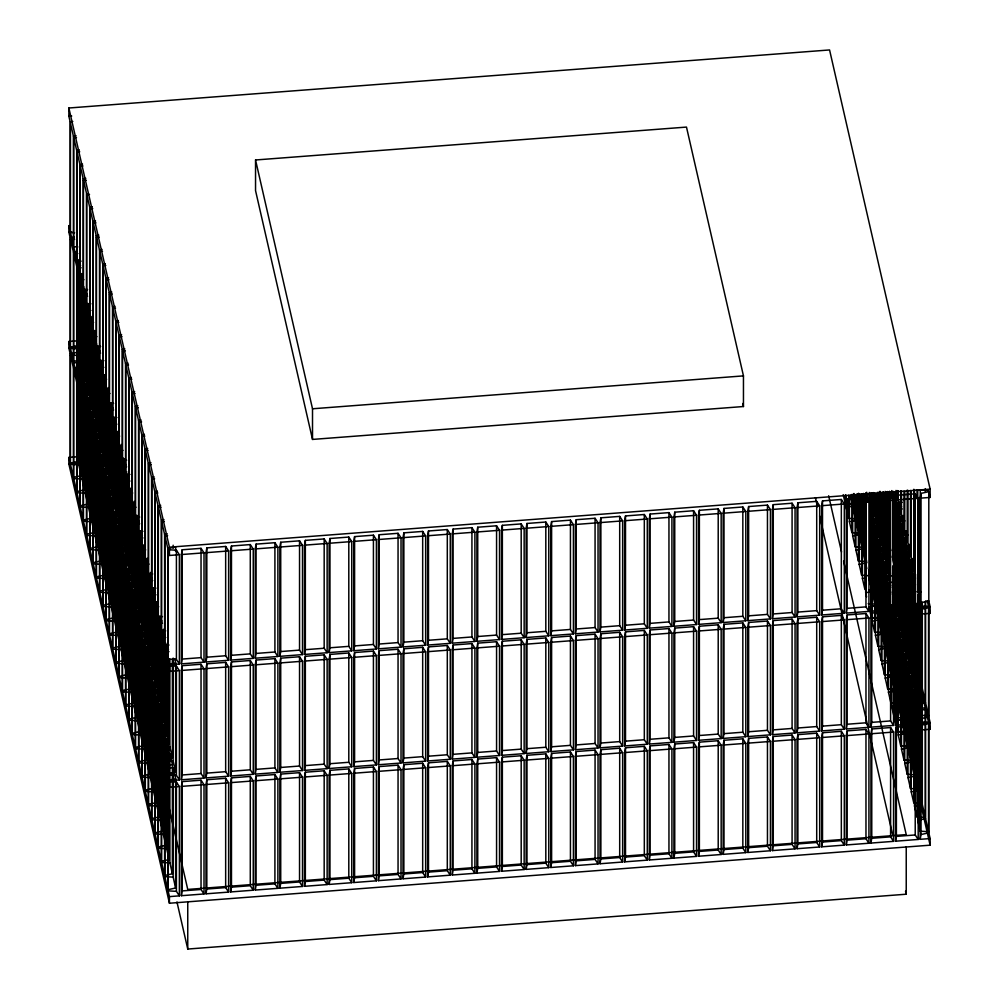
<?xml version="1.0" encoding="UTF-8"?>
<svg xmlns="http://www.w3.org/2000/svg" width="999" height="999" viewBox="0 0 999 999"><rect width="100%" height="100%" fill="white"/><g stroke="black" fill="none" stroke-linecap="round" stroke-linejoin="round"><path stroke-width="1.5" d="M78.821 340.746L68.869 341.508L70.192 347.24L77.972 345.529L78.821 340.746L78.821 260.689M78.821 347.365L78.821 456.668L68.869 457.43L70.192 463.161L77.972 461.451L77.972 352.16L78.821 347.365L68.869 348.127L68.869 341.508M77.972 461.451L78.821 456.668M97.415 345.954L80.807 347.215L80.807 456.518L83.779 461.014L102.61 459.577L103.446 454.782L103.446 374.737M181.368 554.557L182.205 549.775L201.036 548.339L204.008 552.834L204.008 662.125L181.368 663.86L181.368 554.557L204.008 552.834M181.368 663.86L182.205 659.065L182.205 549.775M181.368 670.479L182.205 665.696L201.036 664.26L204.008 668.756L204.008 778.046L181.368 779.782L181.368 670.479L204.008 668.756M205.994 552.684L206.83 547.889L225.662 546.453L228.634 550.948L228.634 660.252L205.994 661.975L205.994 552.684L228.634 550.948M181.368 779.782L182.205 774.987L182.205 665.696M181.368 786.4L182.205 781.618L201.036 780.182L204.008 784.677L204.008 893.968L181.368 895.703L181.368 786.4L204.008 784.677M205.994 661.975L206.83 657.192L206.83 547.889M205.994 668.606L206.83 663.811L225.662 662.374L228.634 666.87L228.634 776.173L205.994 777.896L205.994 668.606L228.634 666.87M230.619 550.799L231.468 546.016L250.287 544.58L253.259 549.075L253.259 658.366L230.619 660.102L230.619 550.799L253.259 549.075M181.368 895.703L182.205 890.908L182.205 781.618M205.994 777.896L206.83 773.114L206.83 663.811M205.994 784.527L206.83 779.732L225.662 778.296L228.634 782.791L228.634 892.095L205.994 893.818L205.994 784.527L228.634 782.791M230.619 660.102L231.468 655.307L231.468 546.016M230.619 666.72L231.468 661.937L250.287 660.501L253.259 664.997L253.259 774.287L230.619 776.023L230.619 666.72L253.259 664.997M255.245 548.926L256.094 544.13L274.912 542.694L277.884 547.19L277.884 656.493L255.245 658.216L255.245 548.926L277.884 547.19M205.994 893.818L206.83 889.035L206.83 779.732M230.619 776.023L231.468 771.228L231.468 661.937M230.619 782.642L231.468 777.859L250.287 776.423L253.259 780.918L253.259 890.209L230.619 891.945L230.619 782.642L253.259 780.918M255.245 658.216L256.094 653.433L256.094 544.13M255.245 664.847L256.094 660.052L274.912 658.616L277.884 663.111L277.884 772.414L255.245 774.138L255.245 664.847L277.884 663.111M279.87 547.04L280.719 542.257L299.538 540.821L302.51 545.317L302.51 654.607L279.87 656.343L279.87 547.04L302.51 545.317M230.619 891.945L231.468 887.149L231.468 777.859M255.245 774.138L256.094 769.355L256.094 660.052M255.245 780.768L256.094 775.973L274.912 774.537L277.884 779.033L277.884 888.336L255.245 890.059L255.245 780.768L277.884 779.033M279.87 656.343L280.719 651.548L280.719 542.257M279.87 662.961L280.719 658.179L299.538 656.743L302.51 661.238L302.51 770.529L279.87 772.264L279.87 662.961L302.51 661.238M304.508 545.167L305.344 540.372L324.176 538.936L327.135 543.431L327.135 652.734L304.508 654.457L304.508 545.167L327.135 543.431M255.245 890.059L256.094 885.276L256.094 775.973M279.87 772.264L280.719 767.469L280.719 658.179M279.87 778.883L280.719 774.1L299.538 772.664L302.51 777.16L302.51 886.45L279.87 888.186L279.87 778.883L302.51 777.16M304.508 654.457L305.344 649.675L305.344 540.372M304.508 661.088L305.344 656.293L324.176 654.857L327.135 659.352L327.135 768.656L304.508 770.379L304.508 661.088L327.135 659.352M329.133 543.281L329.97 538.498L348.801 537.062L351.76 541.558L351.76 650.849L329.133 652.584L329.133 543.281L351.76 541.558M279.87 888.186L280.719 883.391L280.719 774.1M304.508 770.379L305.344 765.596L305.344 656.293M304.508 777.01L305.344 772.215L324.176 770.778L327.135 775.274L327.135 884.577L304.508 886.3L304.508 777.01L327.135 775.274M329.133 652.584L329.97 647.789L329.97 538.498M329.133 659.203L329.97 654.42L348.801 652.984L351.76 657.479L351.76 766.77L329.133 768.506L329.133 659.203L351.76 657.479M353.758 541.408L354.595 536.613L373.426 535.177L376.386 539.672L376.386 648.975L353.758 650.699L353.758 541.408L376.386 539.672M304.508 886.3L305.344 881.518L305.344 772.215M329.133 768.506L329.97 763.711L329.97 654.42M329.133 775.124L329.97 770.341L348.801 768.905L351.76 773.401L351.76 882.691L329.133 884.427L329.133 775.124L351.76 773.401M353.758 650.699L354.595 645.916L354.595 536.613M353.758 657.33L354.595 652.534L373.426 651.098L376.386 655.594L376.386 764.897L353.758 766.62L353.758 657.33L376.386 655.594M378.384 539.522L379.22 534.74L398.052 533.304L401.024 537.799L401.024 647.09L378.384 648.826L378.384 539.522L401.024 537.799M329.133 884.427L329.97 879.632L329.97 770.341M353.758 766.62L354.595 761.837L354.595 652.534M353.758 773.251L354.595 768.456L373.426 767.02L376.386 771.515L376.386 880.818L353.758 882.542L353.758 773.251L376.386 771.515M378.384 648.826L379.22 644.03L379.22 534.74M378.384 655.444L379.22 650.661L398.052 649.225L401.024 653.721L401.024 763.011L378.384 764.747L378.384 655.444L401.024 653.721M403.009 537.649L403.858 532.854L422.677 531.418L425.649 535.914L425.649 645.217L403.009 646.94L403.009 537.649L425.649 535.914M353.758 882.542L354.595 877.759L354.595 768.456M378.384 764.747L379.22 759.952L379.22 650.661M378.384 771.365L379.22 766.583L398.052 765.147L401.024 769.642L401.024 878.933L378.384 880.668L378.384 771.365L401.024 769.642M403.009 646.94L403.858 642.157L403.858 532.854M403.009 653.571L403.858 648.776L422.677 647.34L425.649 651.835L425.649 761.138L403.009 762.861L403.009 653.571L425.649 651.835M427.634 535.764L428.484 530.981L447.302 529.545L450.274 534.04L450.274 643.331L427.634 645.067L427.634 535.764L450.274 534.04M378.384 880.668L379.22 875.873L379.22 766.583M403.009 762.861L403.858 758.079L403.858 648.776M403.009 769.492L403.858 764.697L422.677 763.261L425.649 767.756L425.649 877.06L403.009 878.783L403.009 769.492L425.649 767.756M427.634 645.067L428.484 640.272L428.484 530.981M427.634 651.685L428.484 646.902L447.302 645.466L450.274 649.962L450.274 759.252L427.634 760.988L427.634 651.685L450.274 649.962M452.26 533.891L453.109 529.095L471.928 527.659L474.9 532.155L474.9 641.458L452.26 643.181L452.26 533.891L474.9 532.155M403.009 878.783L403.858 874L403.858 764.697M427.634 760.988L428.484 756.193L428.484 646.902M427.634 767.607L428.484 762.824L447.302 761.375L450.274 765.883L450.274 875.174L427.634 876.91L427.634 767.607L450.274 765.883M452.26 643.181L453.109 638.398L453.109 529.095M452.26 649.812L453.109 645.017L471.928 643.581L474.9 648.076L474.9 757.379L452.26 759.103L452.26 649.812L474.9 648.076M476.898 532.005L477.734 527.222L496.565 525.786L499.525 530.282L499.525 639.572L476.898 641.308L476.898 532.005L499.525 530.282M427.634 876.91L428.484 872.115L428.484 762.824M452.26 759.103L453.109 754.32L453.109 645.017M452.26 765.734L453.109 760.938L471.928 759.502L474.9 763.998L474.9 873.301L452.26 875.024L452.26 765.734L474.9 763.998M476.898 641.308L477.734 636.513L477.734 527.222M476.898 647.926L477.734 643.144L496.565 641.708L499.525 646.203L499.525 755.494L476.898 757.23L476.898 647.926L499.525 646.203M501.523 530.132L502.36 525.337L521.191 523.901L524.15 528.396L524.15 637.699L501.523 639.422L501.523 530.132L524.15 528.396M452.26 875.024L453.109 870.241L453.109 760.938M476.898 757.23L477.734 752.434L477.734 643.144M476.898 763.848L477.734 759.065L496.565 757.617L499.525 762.125L499.525 871.415L476.898 873.138L476.898 763.848L499.525 762.125M501.523 639.422L502.36 634.64L502.36 525.337M501.523 646.053L502.36 641.258L521.191 639.822L524.15 644.318L524.15 753.621L501.523 755.344L501.523 646.053L524.15 644.318M526.148 528.246L526.985 523.464L545.816 522.027L548.776 526.523L548.776 635.814L526.148 637.549L526.148 528.246L548.776 526.523M476.898 873.138L477.734 868.356L477.734 759.065M501.523 755.344L502.36 750.561L502.36 641.258M501.523 761.962L502.36 757.18L521.191 755.744L524.15 760.239L524.15 869.542L501.523 871.265L501.523 761.962L524.15 760.239M526.148 637.549L526.985 632.754L526.985 523.464M526.148 644.168L526.985 639.385L545.816 637.936L548.776 642.444L548.776 751.735L526.148 753.471L526.148 644.168L548.776 642.444M550.774 526.373L551.61 521.578L570.441 520.142L573.414 524.637L573.414 633.94L550.774 635.664L550.774 526.373L573.414 524.637M501.523 871.265L502.36 866.483L502.36 757.18M526.148 753.471L526.985 748.676L526.985 639.385M526.148 760.089L526.985 755.294L545.816 753.858L548.776 758.366L548.776 867.656L526.148 869.38L526.148 760.089L548.776 758.366M550.774 635.664L551.61 630.881L551.61 521.578M550.774 642.295L551.61 637.499L570.441 636.063L573.414 640.559L573.414 749.862L550.774 751.585L550.774 642.295L573.414 640.559M575.399 524.487L576.248 519.705L595.067 518.269L598.039 522.764L598.039 632.055L575.399 633.791L575.399 524.487L598.039 522.764M526.148 869.38L526.985 864.597L526.985 755.294M550.774 751.585L551.61 746.802L551.61 637.499M550.774 758.204L551.61 753.421L570.441 751.985L573.414 756.48L573.414 865.783L550.774 867.507L550.774 758.204L573.414 756.48M575.399 633.791L576.248 628.995L576.248 519.705M575.399 640.409L576.248 635.626L595.067 634.178L598.039 638.686L598.039 747.976L575.399 749.712L575.399 640.409L598.039 638.686M600.024 522.614L600.874 517.819L619.692 516.383L622.664 520.879L622.664 630.182L600.024 631.905L600.024 522.614L622.664 520.879M550.774 867.507L551.61 862.711L551.61 753.421M575.399 749.712L576.248 744.917L576.248 635.626M575.399 756.33L576.248 751.535L595.067 750.099L598.039 754.607L598.039 863.898L575.399 865.621L575.399 756.33L598.039 754.607M600.024 631.905L600.874 627.122L600.874 517.819M600.024 638.536L600.874 633.741L619.692 632.305L622.664 636.8L622.664 746.103L600.024 747.826L600.024 638.536L622.664 636.8M624.65 520.729L625.499 515.946L644.318 514.51L647.29 519.005L647.29 628.296L624.65 630.032L624.65 520.729L647.29 519.005M575.399 865.621L576.248 860.838L576.248 751.535M600.024 747.826L600.874 743.044L600.874 633.741M600.024 754.445L600.874 749.662L619.692 748.226L622.664 752.722L622.664 862.025L600.024 863.748L600.024 754.445L622.664 752.722M624.65 630.032L625.499 625.237L625.499 515.946M624.65 636.65L625.499 631.868L644.318 630.419L647.29 634.927L647.29 744.218L624.65 745.941L624.65 636.65L647.29 634.927M649.288 518.856L650.124 514.06L668.955 512.624L671.915 517.12L671.915 626.423L649.288 628.146L649.288 518.856L671.915 517.12M600.024 863.748L600.874 858.953L600.874 749.662M624.65 745.941L625.499 741.158L625.499 631.868M624.65 752.572L625.499 747.776L644.318 746.34L647.29 750.848L647.29 860.139L624.65 861.862L624.65 752.572L647.29 750.848M649.288 628.146L650.124 623.364L650.124 514.06M649.288 634.765L650.124 629.982L668.955 628.546L671.915 633.041L671.915 742.344L649.288 744.068L649.288 634.765L671.915 633.041M673.913 516.97L674.75 512.187L693.581 510.739L696.54 515.247L696.54 624.537L673.913 626.273L673.913 516.97L696.54 515.247M624.65 861.862L625.499 857.08L625.499 747.776M649.288 744.068L650.124 739.272L650.124 629.982M649.288 750.686L650.124 745.903L668.955 744.467L671.915 748.963L671.915 858.266L649.288 859.989L649.288 750.686L671.915 748.963M673.913 626.273L674.75 621.478L674.75 512.187M673.913 632.891L674.75 628.096L693.581 626.66L696.54 631.168L696.54 740.459L673.913 742.182L673.913 632.891L696.54 631.168M698.538 515.097L699.375 510.302L718.206 508.866L721.166 513.361L721.166 622.664L698.538 624.387L698.538 515.097L721.166 513.361M649.288 859.989L650.124 855.194L650.124 745.903M673.913 742.182L674.75 737.399L674.75 628.096M673.913 748.813L674.75 744.018L693.581 742.582L696.54 747.09L696.54 856.38L673.913 858.104L673.913 748.813L696.54 747.09M698.538 624.387L699.375 619.605L699.375 510.302M698.538 631.006L699.375 626.223L718.206 624.787L721.166 629.283L721.166 738.586L698.538 740.309L698.538 631.006L721.166 629.283M723.164 513.211L724 508.429L742.831 506.98L745.803 511.488L745.803 620.779L723.164 622.514L723.164 513.211L745.803 511.488M673.913 858.104L674.75 853.321L674.75 744.018M698.538 740.309L699.375 735.514L699.375 626.223M698.538 746.927L699.375 742.145L718.206 740.709L721.166 745.204L721.166 854.507L698.538 856.23L698.538 746.927L721.166 745.204M723.164 622.514L724 617.719L724 508.429M723.164 629.133L724 624.338L742.831 622.901L745.803 627.409L745.803 736.7L723.164 738.423L723.164 629.133L745.803 627.409M747.789 511.326L748.638 506.543L767.457 505.107L770.429 509.602L770.429 618.905L747.789 620.629L747.789 511.326L770.429 509.602M698.538 856.23L699.375 851.435L699.375 742.145M723.164 738.423L724 733.641L724 624.338M723.164 745.054L724 740.259L742.831 738.823L745.803 743.331L745.803 852.622L723.164 854.345L723.164 745.054L745.803 743.331M747.789 620.629L748.638 615.846L748.638 506.543M747.789 627.247L748.638 622.464L767.457 621.028L770.429 625.524L770.429 734.827L747.789 736.55L747.789 627.247L770.429 625.524M772.414 509.453L773.263 504.657L792.082 503.221L795.054 507.729L795.054 617.02L772.414 618.743L772.414 509.453L795.054 507.729M723.164 854.345L724 849.562L724 740.259M747.789 736.55L748.638 731.755L748.638 622.464M747.789 743.169L748.638 738.386L767.457 736.95L770.429 741.445L770.429 850.748L747.789 852.472L747.789 743.169L770.429 741.445M772.414 618.743L773.263 613.96L773.263 504.657M772.414 625.374L773.263 620.579L792.082 619.143L795.054 623.651L795.054 732.941L772.414 734.665L772.414 625.374L795.054 623.651M797.04 507.567L797.889 502.784L816.707 501.348L819.679 505.844L819.679 615.147L797.04 616.87L797.04 507.567L819.679 505.844M747.789 852.472L748.638 847.676L748.638 738.386M772.414 734.665L773.263 729.882L773.263 620.579M772.414 741.295L773.263 736.5L792.082 735.064L795.054 739.572L795.054 848.863L772.414 850.586L772.414 741.295L795.054 739.572M797.04 616.87L797.889 612.075L797.889 502.784M797.04 623.488L797.889 618.706L816.707 617.27L819.679 621.765L819.679 731.068L797.04 732.791L797.04 623.488L819.679 621.765M821.678 505.694L822.514 500.899L841.333 499.463L844.305 503.971L844.305 613.261L821.678 614.984L821.678 505.694L844.305 503.971M772.414 850.586L773.263 845.803L773.263 736.5M797.04 732.791L797.889 727.996L797.889 618.706M797.04 739.41L797.889 734.627L816.707 733.191L819.679 737.687L819.679 846.99L797.04 848.713L797.04 739.41L819.679 737.687M821.678 614.984L822.514 610.202L822.514 500.899M821.678 621.615L822.514 616.82L841.333 615.384L844.305 619.892L844.305 729.183L821.678 730.906L821.678 621.615L844.305 619.892M846.303 503.808L847.14 499.025L865.971 497.589L868.93 502.085L846.303 503.808L846.303 613.111L868.93 611.388L868.93 497.739L876.722 496.016L879.719 509.09L879.719 618.381L871.428 617.906L868.93 607.03L876.722 605.319L876.722 496.016M797.04 848.713L797.889 843.918L797.889 734.627M821.678 730.906L822.514 726.123L822.514 616.82M821.678 737.537L822.514 732.742L841.333 731.305L844.305 735.813L844.305 845.104L821.678 846.827L821.678 737.537L844.305 735.813M846.303 613.111L847.14 608.316L847.14 499.025M846.303 619.73L847.14 614.947L865.971 613.511L868.93 618.006L868.93 727.309L846.303 729.033L846.303 619.73L868.93 618.006M870.928 501.935L871.765 497.14L890.596 495.704L893.556 500.212L893.556 609.502L870.928 611.226L870.928 501.935L893.556 500.212M821.678 846.827L822.514 842.045L822.514 732.742M846.303 729.033L847.14 724.238L847.14 614.947M846.303 735.651L847.14 730.868L865.971 729.432L868.93 733.928L868.93 843.231L846.303 844.954L846.303 735.651L868.93 733.928M870.928 611.226L871.765 606.443L871.765 497.14M870.928 617.857L871.765 613.061L890.596 611.625L893.556 616.133L893.556 725.424L870.928 727.147L870.928 617.857L893.556 616.133M895.554 500.049L896.39 495.267L915.221 493.831L918.193 498.326L918.193 607.629L895.554 609.353L895.554 500.049L918.193 498.326M846.303 844.954L847.14 840.159L847.14 730.868M870.928 727.147L871.765 722.364L871.765 613.061M870.928 733.778L871.765 728.983L890.596 727.547L893.556 732.055L893.556 841.345L870.928 843.069L870.928 733.778L893.556 732.055M895.554 609.353L896.39 604.557L896.39 495.267M895.554 615.971L896.39 611.188L915.221 609.752L918.193 614.248L918.193 723.551L895.554 725.274L895.554 615.971L918.193 614.248M920.179 498.176L921.028 493.381L928.808 491.67L930.131 497.415L920.179 498.176L920.179 607.467L930.131 606.718L930.131 613.336L920.179 614.098L920.179 723.388L930.131 722.639L930.131 729.258L920.179 730.019L920.179 839.31L930.131 838.561L930.131 845.179L169.43 903.233L68.869 464.048L68.869 457.43M870.928 843.069L871.765 838.286L871.765 728.983M895.554 725.274L896.39 720.479L896.39 611.188M895.554 731.892L896.39 727.11L915.221 725.674L918.193 730.169L918.193 839.46L895.554 841.195L895.554 731.892L918.193 730.169M920.179 607.467L921.028 602.684L921.028 493.381M920.179 614.098L921.028 609.303L928.808 607.592L930.131 613.336M895.554 841.195L896.39 836.4L896.39 727.11M920.179 723.388L921.028 718.606L921.028 609.303M920.179 730.019L921.028 725.224L928.808 723.513L930.131 729.258M920.179 839.31L921.028 834.527L921.028 725.224M70.192 347.24L70.192 237.949L68.869 232.205L68.869 225.587L70.192 231.331L70.192 122.028L72.79 121.453M73.439 136.251L70.454 123.177L70.454 232.48L73.439 245.542L73.439 136.251L76.036 135.677M76.473 137.562L73.701 137.4L73.701 246.691L76.698 259.765L76.698 150.462L79.296 149.9M79.72 151.773L76.96 151.611L76.96 260.914L79.957 273.976L79.957 164.685L82.555 164.111M82.979 165.996L80.22 165.834L80.22 275.125L83.204 288.199L83.204 178.896L85.802 178.334M89.498 194.43L86.726 194.268L86.726 303.571L89.723 316.633L89.723 207.342L92.32 206.768M92.745 208.654L89.985 208.491L89.985 317.782L92.969 330.856L92.969 221.553L95.567 220.991M70.192 237.949L74.088 237.088M96.004 222.864L93.244 222.702L93.244 332.005L96.229 345.067L96.229 235.776L98.826 235.202M81.231 273.539L81.231 359.752L73.439 361.463L73.439 252.173L77.335 251.311M99.263 237.088L96.491 236.925L96.491 346.216L99.488 359.29L99.488 249.987L102.085 249.425M84.49 289.298L84.49 373.963L76.698 375.686L76.698 266.383L80.594 265.534M102.51 251.311L99.75 251.149L99.75 360.439L102.747 373.514L102.747 264.211L105.332 263.636M87.75 303.521L87.75 388.186L79.957 389.897L79.957 280.607L83.854 279.745M105.769 265.522L103.009 265.359L103.009 374.662L105.994 387.724L105.994 278.434L108.591 277.859M90.996 317.744L90.996 402.41L83.204 404.12L83.204 294.817L87.1 293.968M109.028 279.745L106.256 279.583L106.256 388.873L109.253 401.948L109.253 292.645L111.851 292.083M94.256 330.419L94.256 416.62L86.463 418.344L86.463 309.041L90.36 308.179M112.275 293.956L109.515 293.793L109.515 403.097L112.512 416.158L112.512 306.868L115.11 306.293M97.515 346.178L97.515 430.844L89.723 432.555L89.723 323.264L93.619 322.402M115.534 308.179L112.775 308.017L112.775 417.307L115.759 430.382L115.759 321.091L118.357 320.517M100.762 360.389L100.762 445.054L92.969 446.778L92.969 337.475L96.866 336.626M118.794 322.402L116.021 322.24L116.021 431.531L119.018 444.605L119.018 335.302L121.616 334.727M70.192 463.161L70.192 353.871L77.972 352.16M104.021 374.613L104.021 459.278L96.229 460.989L96.229 351.698L100.125 350.836M122.04 336.613L119.281 336.451L119.281 445.754L122.278 458.816L122.278 349.525L124.875 348.951M73.439 477.385L73.439 368.094L81.231 366.371L78.746 355.507L70.454 355.02L70.454 464.323L73.439 477.385L81.231 475.674L81.231 366.371M107.28 388.836L107.28 473.501L99.488 475.212L99.488 365.909L103.384 365.06M125.3 350.836L122.54 350.674L122.54 459.965L125.524 473.039L125.524 363.736L128.122 363.174M76.698 491.608L76.698 382.305L84.49 380.594L82.005 369.73L73.701 369.243L73.701 478.533L76.698 491.608L84.49 489.885L84.49 380.594M110.527 403.047L110.527 487.712L102.747 489.435L102.747 380.132L106.631 379.27M128.559 365.047L125.787 364.885L125.787 474.188L128.784 487.25L128.784 377.959L131.381 377.385M79.957 505.819L79.957 396.528L87.75 394.817L85.252 383.941L76.96 383.454L76.96 492.757L79.957 505.819L87.75 504.108L87.75 394.817M113.786 417.27L113.786 501.935L105.994 503.646L105.994 394.355L109.89 393.494M131.818 379.27L129.046 379.108L129.046 488.411L132.043 501.473L132.043 392.182L134.64 391.608M83.204 520.042L83.204 410.739L90.996 409.028L88.511 398.164L80.22 397.677L80.22 506.968L83.204 520.042L90.996 518.331L90.996 409.028M117.045 431.481L117.045 516.158L109.253 517.869L109.253 408.566L113.149 407.717M135.065 393.494L132.305 393.331L132.305 502.622L135.29 515.696L135.29 406.393L137.887 405.819M86.463 534.253L86.463 424.962L94.256 423.251L91.771 412.375L83.466 411.888L83.466 521.191L86.463 534.253L94.256 532.542L94.256 423.251M120.305 445.704L120.305 530.369L112.512 532.08L112.512 422.789L116.408 421.928M138.324 407.704L135.564 407.542L135.564 516.845L138.549 529.907L138.549 420.616L141.146 420.042M89.723 548.476L89.723 439.185L97.515 437.462L95.017 426.598L86.726 426.111L86.726 535.414L89.723 548.476L97.515 546.765L97.515 437.462M123.551 458.379L123.551 544.592L115.759 546.303L115.759 437L119.655 436.151M141.583 421.928L138.811 421.765L138.811 531.056L141.808 544.13L141.808 434.827L144.405 434.265M92.969 562.699L92.969 453.396L100.762 451.685L98.277 440.821L89.985 440.334L89.985 549.625L92.969 562.699L100.762 560.976L100.762 451.685M126.811 474.138L126.811 558.803L119.018 560.526L119.018 451.223L122.914 450.362M144.83 436.138L142.07 435.976L142.07 545.279L145.067 558.341L145.067 449.051L147.665 448.476M96.229 576.91L96.229 467.619L104.021 465.909L101.536 455.032L93.244 454.545L93.244 563.848L96.229 576.91L104.021 575.199L104.021 465.909M130.07 488.361L130.07 573.026L122.278 574.737L122.278 465.447L126.174 464.585M148.089 450.362L145.33 450.199L145.33 559.502L148.314 572.564L148.314 463.274L150.911 462.699M99.488 591.133L99.488 481.83L107.28 480.119L104.783 469.255L96.491 468.768L96.491 578.059L99.488 591.133L107.28 589.422L107.28 480.119M133.317 502.572L133.317 587.25L125.524 588.96L125.524 479.657L129.42 478.808M151.349 464.585L148.576 464.423L148.576 573.713L151.573 586.788L151.573 477.485L154.171 476.91M102.747 605.344L102.747 496.053L110.527 494.343L108.042 483.466L99.75 482.979L99.75 592.282L102.747 605.344L110.527 603.633L110.527 494.343M136.576 515.259L136.576 601.46L128.784 603.171L128.784 493.881L132.68 493.019M154.595 478.796L151.836 478.633L151.836 587.936L154.833 600.998L154.833 491.708L157.43 491.133M105.994 619.567L105.994 510.277L113.786 508.553L111.301 497.689L103.009 497.202L103.009 606.505L105.994 619.567L113.786 617.857L113.786 508.553M139.835 531.018L139.835 615.684L132.043 617.394L132.043 508.091L135.939 507.242M157.854 493.019L155.095 492.857L155.095 602.147L158.079 615.222L158.079 505.919L160.677 505.357M109.253 633.791L109.253 524.487L117.045 522.777L114.56 511.913L106.256 511.426L106.256 620.716L109.253 633.791L117.045 632.067L117.045 522.777M143.082 545.229L143.082 629.894L135.29 631.618L135.29 522.315L139.186 521.453M161.114 507.23L158.341 507.067L158.341 616.371L161.338 629.432L161.338 520.142L163.936 519.567M112.512 648.001L112.512 538.711L120.305 537L117.807 526.123L109.515 525.636L109.515 634.939L112.512 648.001L120.305 646.291L120.305 537M146.341 559.452L146.341 644.118L138.549 645.829L138.549 536.538L142.445 535.676M164.373 521.453L161.601 521.291L161.601 630.594L164.598 643.656L164.598 534.365L167.195 533.791M115.759 662.225L115.759 552.922L123.551 551.211L121.066 540.347L112.775 539.86L112.775 649.15L115.759 662.225L123.551 660.514L123.551 551.211M149.6 573.663L149.6 658.341L141.808 660.052L141.808 550.749L145.704 549.9M167.62 535.676L164.86 535.514L164.86 644.805L167.844 657.879L167.844 548.576L175.637 546.865L175.637 551.485M119.018 676.448L119.018 567.145L126.811 565.434L124.326 554.557L116.021 554.083L116.021 663.373L119.018 676.448L126.811 674.725L126.811 565.434M152.847 587.887L152.847 672.552L145.067 674.263L145.067 564.972L148.951 564.11M122.278 690.659L122.278 581.368L130.07 579.645L127.572 568.781L119.281 568.294L119.281 677.597L122.278 690.659L130.07 688.948L130.07 579.645M156.106 602.11L156.106 686.775L148.314 688.486L148.314 579.195L152.21 578.334M125.524 704.882L125.524 595.579L133.317 593.868L130.832 583.004L122.54 582.517L122.54 691.808L125.524 704.882L133.317 703.159L133.317 593.868M159.365 616.321L159.365 700.986L151.573 702.709L151.573 593.406L155.469 592.544M128.784 719.093L128.784 609.802L136.576 608.091L134.091 597.215L125.787 596.728L125.787 706.031L128.784 719.093L136.576 717.382L136.576 608.091M162.625 630.544L162.625 715.209L154.833 716.92L154.833 607.629L158.729 606.768M132.043 733.316L132.043 624.013L139.835 622.302L137.338 611.438L129.046 610.951L129.046 720.242L132.043 733.316L139.835 731.605L139.835 622.302M165.871 643.219L165.871 729.432L158.079 731.143L158.079 621.84L161.975 620.991M135.29 747.539L135.29 638.236L143.082 636.525L140.597 625.649L132.305 625.174L132.305 734.465L135.29 747.539L143.082 745.816L143.082 636.525M169.131 658.978L169.131 743.643L161.338 745.354L161.338 636.063L165.235 635.202M138.549 761.75L138.549 652.459L146.341 650.736L143.856 639.872L135.564 639.385L135.564 748.688L138.549 761.75L146.341 760.039L146.341 650.736M172.39 659.34L172.39 757.866L164.598 759.577L164.598 650.287L168.494 649.425M905.756 531.543L905.756 616.208L897.464 615.721L894.979 604.857L894.979 495.566L897.577 494.992M856.93 494.23L856.93 518.856L848.638 518.369L846.153 507.504L853.933 505.794L853.933 493.481M882.979 492.057L882.979 516.683L874.674 516.196L872.189 505.332L879.982 503.621L879.982 491.296M141.808 775.973L141.808 666.67L149.6 664.959L147.103 654.095L138.811 653.608L138.811 762.899L141.808 775.973L149.6 774.262L149.6 664.959M900.723 490.934L900.723 514.023L898.238 503.159L902.134 502.297M175.637 662.787L175.637 772.077L167.844 773.8L167.844 664.497L175.637 662.787L174.713 658.716M872.189 511.95L879.982 510.239L882.979 523.314L882.979 632.604L874.674 632.117L872.189 621.253L872.189 511.95L874.674 522.827L874.674 632.117M909.015 544.23L909.015 630.431L900.723 629.944L898.238 619.08L898.238 509.777L902.134 508.928M860.189 494.592L860.189 533.079L851.897 532.592L849.4 521.728L857.192 520.004L857.192 493.843M886.225 492.42L886.225 530.906L877.934 530.419L875.449 519.542L883.241 517.832L883.241 491.67M145.067 790.184L145.067 680.893L152.847 679.183L150.362 668.306L142.07 667.819L142.07 777.122L145.067 790.184L152.847 788.473L152.847 679.183M903.983 491.296L903.983 528.246L901.485 517.37L904.083 516.808M875.449 526.173L883.241 524.463L886.225 537.524L886.225 646.828L877.934 646.341L875.449 635.464L875.449 526.173L877.934 537.037L877.934 646.341M912.274 558.441L912.274 644.655L903.983 644.168L901.485 633.291L901.485 524L904.083 523.426M863.436 493.419L863.436 547.29L855.144 546.815L852.659 535.939L860.451 534.228L860.451 494.205M889.485 491.246L889.485 545.117L881.193 544.63L878.695 533.766L886.488 532.055L886.488 492.032M148.314 804.407L148.314 695.104L156.106 693.393L153.621 682.529L145.33 682.042L145.33 791.333L148.314 804.407L156.106 802.697L156.106 693.393M907.229 490.122L907.229 542.457L904.744 531.593L907.342 531.018M878.695 540.384L886.488 538.673L889.485 551.748L889.485 661.038L881.193 660.551L878.695 649.687L878.695 540.384L881.193 551.261L881.193 660.551M915.534 574.2L915.534 658.865L907.229 658.378L904.744 647.514L904.744 538.211L907.342 537.649M863.71 548.451L866.695 561.513L858.403 561.026L855.918 550.162L863.71 548.451L863.71 494.567M889.972 559.178L884.44 558.853L881.955 547.989L889.747 546.266L889.747 492.395M151.573 818.631L151.573 709.327L159.365 707.617L156.88 696.74L148.576 696.266L148.576 805.556L151.573 818.631L159.365 816.907L159.365 707.617M910.489 490.484L910.489 556.68L908.004 545.816L910.601 545.242M892.744 565.958L892.744 675.262L884.44 674.775L881.955 663.91L881.955 554.607L889.747 552.897L890.746 557.255M918.78 588.423L918.78 673.089L910.489 672.602L908.004 661.725L908.004 552.435L910.601 551.86M869.954 492.607L869.954 575.736L861.662 575.249L859.165 564.373L866.957 562.662M890.471 573.239L887.699 573.076L885.214 562.2L890.409 561.063M154.833 832.841L154.833 723.551L162.625 721.827L160.127 710.963L151.836 710.476L151.836 819.779L154.833 832.841L162.625 831.131L162.625 721.827M913.748 489.31L913.748 570.891L911.25 560.027L915.146 559.178M895.991 689.472L893.006 676.41L893.006 567.107L895.991 580.182L895.991 689.472L887.699 688.998L885.214 678.121L885.214 568.831L890.409 567.682M922.04 602.634L922.04 687.3L913.748 686.812L911.25 675.948L911.25 566.658L915.146 565.796M864.909 494.018L864.909 589.46L862.424 578.596L866.32 577.734M890.646 585.926L888.473 576.423L896.253 574.712L896.253 491.583M158.079 847.065L158.079 737.761L165.871 736.051L163.386 725.187L155.095 724.7L155.095 833.99L158.079 847.065L165.871 845.354L165.871 736.051M888.473 583.041L896.253 581.331L899.25 594.405L899.25 703.696L890.958 703.209L888.473 692.344L888.473 583.041L890.646 592.557M866.608 596.89L865.683 592.819L873.476 591.096L873.476 492.582M893.019 590.359L899.512 588.923L899.512 502.722M161.338 861.275L161.338 751.985L169.131 750.274L166.646 739.397L158.341 738.91L158.341 848.213L161.338 861.275L169.131 859.565L169.131 750.274M928.546 490.521L920.254 490.034L920.254 599.338L917.769 588.461L920.366 587.899M893.019 596.977L899.512 595.554L902.509 608.616L902.509 717.919L894.217 717.432L891.72 706.555L891.72 606.505M927.222 600.636L928.546 606.443L928.546 715.746L920.254 715.259L917.769 704.382L917.769 595.092L920.366 594.517M894.979 604.857L902.771 603.146L902.771 515.397M164.598 875.499L164.598 766.196L172.39 764.485L169.892 753.621L161.601 753.134L161.601 862.424L164.598 875.499L172.39 873.788L172.39 764.485M921.028 602.684L928.808 600.973L928.808 491.67M894.979 611.475L902.771 609.765L905.756 622.839L905.756 732.13L897.464 731.643L894.979 720.779L894.979 611.475L897.464 622.352L897.464 731.643M872.189 621.253L879.982 619.542L879.982 510.239M898.238 619.08L906.031 617.357L906.031 531.156M167.844 889.722L167.844 780.419L175.637 778.708L173.152 767.831L164.86 767.357L164.86 876.647L167.844 889.722L175.637 887.999L175.637 778.708M898.238 625.699L906.031 623.988L909.015 637.05L909.015 746.353L900.723 745.866L898.238 735.002L898.238 625.699L900.723 636.563L900.723 745.866M875.449 635.464L883.241 633.753L883.241 524.463M901.485 633.291L909.277 631.58L909.277 545.379M901.485 639.922L909.277 638.199L912.274 651.273L912.274 760.564L903.983 760.089L901.485 749.213L901.485 639.922L903.983 650.786L903.983 760.089M878.695 649.687L886.488 647.976L886.488 538.673M904.744 647.514L912.537 645.804L912.537 559.59M904.744 654.133L912.537 652.422L915.534 665.496L915.534 774.787L907.229 774.3L904.744 763.436L904.744 654.133L907.229 665.009L907.229 774.3M881.955 663.91L889.747 662.187L889.747 552.897M908.004 661.725L915.796 660.014L915.796 603.059M908.004 668.356L915.796 666.645L918.78 679.707L918.78 789.01L910.489 788.523L908.004 777.647L908.004 668.356L910.489 679.22L910.489 788.523M885.214 678.121L893.006 676.41M911.25 675.948L919.043 674.238L919.043 588.024M911.25 682.579L919.043 680.856L922.04 693.93L922.04 803.221L913.748 802.734L911.25 791.87L911.25 682.579L913.748 693.443L913.748 802.734M888.473 692.344L896.253 690.634L896.253 581.331M925.299 601.46L925.299 701.523L916.995 701.036L914.51 690.172L922.302 688.448L922.302 602.247M914.51 696.79L922.302 695.079L925.299 708.141L925.299 817.444L916.995 816.957L914.51 806.093L914.51 696.79L916.995 707.667L916.995 816.957M891.72 706.555L899.512 704.844L899.512 595.554M917.769 704.382L925.561 702.672L925.561 601.073M917.769 711.013L925.561 709.302L928.546 722.364L928.546 831.668L920.254 831.18L917.769 820.304L917.769 711.013L920.254 721.877L920.254 831.18M894.979 720.779L902.771 719.068L902.771 609.765M921.028 718.606L928.808 716.895L928.808 607.592M898.238 735.002L906.031 733.278L906.031 623.988M901.485 749.213L909.277 747.502L909.277 638.199M904.744 763.436L912.537 761.725L912.537 652.422M908.004 777.647L915.796 775.936L915.796 666.645M911.25 791.87L919.043 790.159L919.043 680.856M914.51 806.093L922.302 804.37L922.302 695.079M917.769 820.304L925.561 818.593L925.561 709.302M921.028 834.527L928.808 832.816L928.808 723.513M70.192 122.028L68.869 116.284L68.869 108.004L829.57 49.95L930.131 489.135L930.131 497.415M68.869 116.284L71.716 116.071M255.544 159.977L686.488 127.085L743.456 375.886L743.456 406.531L312.512 439.423L255.544 190.609L255.544 159.977L312.512 408.778L312.512 439.423M68.869 232.205L71.716 231.993M80.807 274.4L80.807 340.597L83.779 345.092L96.816 344.093M80.807 347.215L83.779 351.71L99.713 350.499M312.512 408.778L743.456 375.886M105.444 374.588L105.444 454.632L122.04 453.371M105.444 454.632L108.404 459.128L122.889 458.029M68.869 464.048L124.875 459.777M92.77 477.684L92.77 474.625L126.985 472.015M105.22 533.291L139.435 530.681M68.869 108.004L169.43 547.19L930.131 489.135M168.107 549.725L169.43 555.469L179.37 554.707L179.37 664.01L169.43 664.772L168.107 659.028L168.107 549.725L176.411 550.212L179.37 554.707M182.205 659.065L201.036 657.629L204.008 662.125M206.83 657.192L225.662 655.756L228.634 660.252M231.468 655.307L250.287 653.87L253.259 658.366M256.094 653.433L274.912 651.997L277.884 656.493M280.719 651.548L299.538 650.112L302.51 654.607M305.344 649.675L324.176 648.239L327.135 652.734M329.97 647.789L348.801 646.353L351.76 650.849M354.595 645.916L373.426 644.48L376.386 648.975M379.22 644.03L398.052 642.594L401.024 647.09M403.858 642.157L422.677 640.721L425.649 645.217M428.484 640.272L447.302 638.836L450.274 643.331M453.109 638.398L471.928 636.962L474.9 641.458M477.734 636.513L496.565 635.077L499.525 639.572M502.36 634.64L521.191 633.204L524.15 637.699M526.985 632.754L545.816 631.318L548.776 635.814M551.61 630.881L570.441 629.445L573.414 633.94M576.248 628.995L595.067 627.559L598.039 632.055M600.874 627.122L619.692 625.686L622.664 630.182M625.499 625.237L644.318 623.801L647.29 628.296M650.124 623.364L668.955 621.915L671.915 626.423M674.75 621.478L693.581 620.042L696.54 624.537M699.375 619.605L718.206 618.156L721.166 622.664M724 617.719L742.831 616.283L745.803 620.779M748.638 615.846L767.457 614.397L770.429 618.905M773.263 613.96L792.082 612.524L795.054 617.02M797.889 612.075L816.707 610.639L819.679 615.147M822.514 610.202L841.333 608.766L844.305 613.261M847.14 608.316L865.971 606.88L868.93 611.388M871.765 606.443L890.596 605.007L893.556 609.502M896.39 604.557L915.221 603.121L918.193 607.629M168.107 665.646L169.43 671.39L179.37 670.629L179.37 779.932L169.43 780.694L168.107 774.949L168.107 665.646L176.411 666.133L179.37 670.629M182.205 774.987L201.036 773.551L204.008 778.046M206.83 773.114L225.662 771.678L228.634 776.173M231.468 771.228L250.287 769.792L253.259 774.287M256.094 769.355L274.912 767.919L277.884 772.414M280.719 767.469L299.538 766.033L302.51 770.529M305.344 765.596L324.176 764.16L327.135 768.656M329.97 763.711L348.801 762.274L351.76 766.77M354.595 761.837L373.426 760.401L376.386 764.897M379.22 759.952L398.052 758.516L401.024 763.011M403.858 758.079L422.677 756.643L425.649 761.138M428.484 756.193L447.302 754.757L450.274 759.252M453.109 754.32L471.928 752.884L474.9 757.379M477.734 752.434L496.565 750.998L499.525 755.494M502.36 750.561L521.191 749.113L524.15 753.621M526.985 748.676L545.816 747.24L548.776 751.735M551.61 746.802L570.441 745.354L573.414 749.862M576.248 744.917L595.067 743.481L598.039 747.976M600.874 743.044L619.692 741.595L622.664 746.103M625.499 741.158L644.318 739.722L647.29 744.218M650.124 739.272L668.955 737.836L671.915 742.344M674.75 737.399L693.581 735.963L696.54 740.459M699.375 735.514L718.206 734.078L721.166 738.586M724 733.641L742.831 732.205L745.803 736.7M748.638 731.755L767.457 730.319L770.429 734.827M773.263 729.882L792.082 728.446L795.054 732.941M797.889 727.996L816.707 726.56L819.679 731.068M822.514 726.123L841.333 724.687L844.305 729.183M847.14 724.238L865.971 722.801L868.93 727.309M871.765 722.364L890.596 720.928L893.556 725.424M896.39 720.479L915.221 719.043L918.193 723.551M168.107 781.568L169.43 787.312L179.37 786.55L179.37 895.853L169.43 896.615L168.107 890.871L168.107 781.568L176.411 782.055L179.37 786.55M182.205 890.908L201.036 889.472L204.008 893.968M206.83 889.035L225.662 887.599L228.634 892.095M231.468 887.149L250.287 885.713L253.259 890.209M256.094 885.276L274.912 883.84L277.884 888.336M280.719 883.391L299.538 881.955L302.51 886.45M305.344 881.518L324.176 880.082L327.135 884.577M329.97 879.632L348.801 878.196L351.76 882.691M354.595 877.759L373.426 876.323L376.386 880.818M379.22 875.873L398.052 874.437L401.024 878.933M403.858 874L422.677 872.552L425.649 877.06M428.484 872.115L447.302 870.678L450.274 875.174M453.109 870.241L471.928 868.793L474.9 873.301M477.734 868.356L496.565 866.92L499.525 871.415M502.36 866.483L521.191 865.034L524.15 869.542M526.985 864.597L545.816 863.161L548.776 867.656M551.61 862.711L570.441 861.275L573.414 865.783M576.248 860.838L595.067 859.402L598.039 863.898M600.874 858.953L619.692 857.517L622.664 862.025M625.499 857.08L644.318 855.644L647.29 860.139M650.124 855.194L668.955 853.758L671.915 858.266M674.75 853.321L693.581 851.885L696.54 856.38M699.375 851.435L718.206 849.999L721.166 854.507M724 849.562L742.831 848.126L745.803 852.622M748.638 847.676L767.457 846.24L770.429 850.748M773.263 845.803L792.082 844.367L795.054 848.863M797.889 843.918L816.707 842.482L819.679 846.99M822.514 842.045L841.333 840.609L844.305 845.104M847.14 840.159L865.971 838.723L868.93 843.231M871.765 838.286L890.596 836.85L893.556 841.345M896.39 836.4L915.221 834.964L918.193 839.46M176.96 901.947L187.75 949.05L906.23 894.217L906.23 846.827M83.466 180.057L86.463 193.119L86.463 302.422L83.466 289.348L83.466 180.057L86.239 180.22M70.454 232.48L74.6 232.717M73.439 361.463L70.454 348.401L70.454 239.098L74.6 239.348M73.701 246.691L77.847 246.94M76.698 375.686L73.701 362.612L73.701 253.321L77.847 253.559M76.96 260.914L81.106 261.151M79.957 389.897L76.96 376.835L76.96 267.532L81.106 267.782M80.22 275.125L82.979 275.287M83.204 404.12L80.22 391.046L80.22 281.755L82.979 281.918M83.466 289.348L87.625 289.598M86.463 418.344L83.466 405.269L83.466 295.979L87.625 296.216M86.726 303.571L90.872 303.808M89.723 432.555L86.726 419.493L86.726 310.19L90.872 310.439M89.985 317.782L92.745 317.944M92.969 446.778L89.985 433.703L89.985 324.413L92.745 324.575M93.244 332.005L96.004 332.168M96.229 460.989L93.244 447.927L93.244 338.624L96.004 338.786M96.491 346.216L100.637 346.466M70.454 348.401L78.746 348.876L81.231 359.752M99.488 475.212L96.491 462.137L96.491 352.847L100.637 353.084M99.75 360.439L103.896 360.689M73.701 362.612L82.005 363.099L84.49 373.963M102.747 489.435L99.75 476.361L99.75 367.07L103.896 367.307M103.009 374.662L105.769 374.825M76.96 376.835L85.252 377.322L87.75 388.186M105.994 503.646L103.009 490.584L103.009 381.281L105.769 381.443M106.256 388.873L109.028 389.036M80.22 391.046L88.511 391.533L90.996 402.41M109.253 517.869L106.256 504.795L106.256 395.504L109.028 395.666M109.515 403.097L113.661 403.334M83.466 405.269L91.771 405.756L94.256 416.62M112.512 532.08L109.515 519.018L109.515 409.715L113.661 409.965M112.775 417.307L116.92 417.557M86.726 419.493L95.017 419.98L97.515 430.844M115.759 546.303L112.775 533.229L112.775 423.938L116.92 424.175M116.021 431.531L118.794 431.693M89.985 433.703L98.277 434.19L100.762 445.054M119.018 560.526L116.021 547.452L116.021 438.161L118.794 438.324M119.281 445.754L122.04 445.916M896.977 492.37L894.217 492.207L894.217 601.51L902.509 601.997L902.509 517.332M93.244 447.927L101.536 448.414L104.021 459.278M122.278 574.737L119.281 561.675L119.281 452.372L122.04 452.535M869.242 492.47L871.428 501.985L879.719 502.46L879.719 491.695M122.54 459.965L126.686 460.214M894.979 495.566L897.464 506.431L901.61 506.668M843.206 494.642L845.379 504.158L853.67 504.645L853.67 493.868M96.491 462.137L104.783 462.624L107.28 473.501M868.93 497.739L871.428 508.603L879.719 509.09M125.524 588.96L122.54 575.886L122.54 466.595L126.686 466.833M70.454 464.323L78.746 464.797L81.231 475.674M125.787 474.188L129.945 474.425M898.238 509.777L900.723 520.654L904.869 520.891M99.75 476.361L108.042 476.848L110.527 487.712M874.674 522.827L882.979 523.314M128.784 603.171L125.787 590.109L125.787 480.806L129.945 481.056M73.701 478.533L82.005 479.021L84.49 489.885M129.046 488.411L131.818 488.561M901.485 524L903.983 534.865L908.128 535.114M103.009 490.584L111.301 491.071L113.786 501.935M877.934 537.037L886.225 537.524M132.043 617.394L129.046 604.32L129.046 495.029L131.818 495.192M76.96 492.757L85.252 493.244L87.75 504.108M132.305 502.622L135.065 502.784M904.744 538.211L907.229 549.088L910.002 549.25M106.256 504.795L114.56 505.282L117.045 516.158M881.193 551.261L889.485 551.748M135.29 631.618L132.305 618.543L132.305 509.253L135.065 509.415M80.22 506.968L88.511 507.455L90.996 518.331M135.564 516.845L139.71 517.082M908.004 552.435L910.489 563.299L914.634 563.548M109.515 519.018L117.807 519.505L120.305 530.369M881.955 554.607L884.44 565.471L889.972 565.796M138.549 645.829L135.564 632.767L135.564 523.464L139.71 523.713M83.466 521.191L91.771 521.678L94.256 532.542M893.231 573.401L895.991 573.563L895.991 490.434M138.811 531.056L142.957 531.306M112.775 533.229L121.066 533.716L123.551 544.592M885.214 568.831L887.699 579.695L890.471 579.857M893.231 580.019L895.991 580.182M141.808 660.052L138.811 646.977L138.811 537.687L142.957 537.924M86.726 535.414L95.017 535.889L97.515 546.765M892.344 587.375L899.25 587.774L899.25 501.573M142.07 545.279L144.83 545.442M916.995 591.745L921.153 591.982M869.055 589.71L873.213 589.947L873.213 492.969M116.021 547.452L124.326 547.939L126.811 558.803M892.344 593.993L899.25 594.405M145.067 674.263L142.07 661.201L142.07 551.898L144.83 552.06M89.985 549.625L98.277 550.112L100.762 560.976M145.33 559.502L148.089 559.665M917.769 595.092L920.254 605.956L928.546 606.443M868.168 603.683L876.46 604.17L876.46 494.867L868.168 494.38L868.168 502.085M119.281 561.675L127.572 562.162L130.07 573.026M892.656 601.336L894.217 608.129L902.509 608.616M148.314 688.486L145.33 675.411L145.33 566.121L148.089 566.283M93.244 563.848L101.536 564.335L104.021 575.199M148.576 573.713L152.722 573.963M122.54 575.886L130.832 576.373L133.317 587.25M897.464 622.352L905.756 622.839M151.573 702.709L148.576 689.635L148.576 580.344L152.722 580.581M96.491 578.059L104.783 578.546L107.28 589.422M151.836 587.936L155.981 588.174M125.787 590.109L134.091 590.596L136.576 601.46M900.723 636.563L909.015 637.05M154.833 716.92L151.836 703.858L151.836 594.555L155.981 594.805M99.75 592.282L108.042 592.769L110.527 603.633M155.095 602.147L157.854 602.31M129.046 604.32L137.338 604.807L139.835 615.684M903.983 650.786L912.274 651.273M158.079 731.143L155.095 718.069L155.095 608.778L157.854 608.94M103.009 606.505L111.301 606.98L113.786 617.857M158.341 616.371L162.5 616.608M132.305 618.543L140.597 619.03L143.082 629.894M907.229 665.009L915.534 665.496M161.338 745.354L158.341 732.292L158.341 622.989L162.5 623.239M106.256 620.716L114.56 621.203L117.045 632.067M161.601 630.594L165.747 630.831M135.564 632.767L143.856 633.254L146.341 644.118M910.489 679.22L918.78 679.707M164.598 759.577L161.601 746.515L161.601 637.212L165.747 637.449M109.515 634.939L117.807 635.426L120.305 646.291M164.86 644.805L169.006 645.054M138.811 646.977L147.103 647.464L149.6 658.341M913.748 693.443L922.04 693.93M167.844 773.8L164.86 760.726L164.86 651.435L169.006 651.673M112.775 649.15L121.066 649.637L123.551 660.514M168.107 659.028L176.411 659.515L179.37 664.01M142.07 661.201L150.362 661.688L152.847 672.552M916.995 707.667L925.299 708.141M116.021 663.373L124.326 663.86L126.811 674.725M145.33 675.411L153.621 675.898L156.106 686.775M920.254 721.877L928.546 722.364M119.281 677.597L127.572 678.084L130.07 688.948M148.576 689.635L156.88 690.122L159.365 700.986M122.54 691.808L130.832 692.295L133.317 703.159M151.836 703.858L160.127 704.345L162.625 715.209M125.787 706.031L134.091 706.518L136.576 717.382M155.095 718.069L163.386 718.556L165.871 729.432M129.046 720.242L137.338 720.729L139.835 731.605M158.341 732.292L166.646 732.779L169.131 743.643M132.305 734.465L140.597 734.952L143.082 745.816M161.601 746.515L169.892 746.99L172.39 757.866M135.564 748.688L143.856 749.175L146.341 760.039M164.86 760.726L173.152 761.213L175.637 772.077M138.811 762.899L147.103 763.386L149.6 774.262M168.107 774.949L176.411 775.436L179.37 779.932M142.07 777.122L150.362 777.609L152.847 788.473M145.33 791.333L153.621 791.82L156.106 802.697M148.576 805.556L156.88 806.043L159.365 816.907M151.836 819.779L160.127 820.266L162.625 831.131M155.095 833.99L163.386 834.477L165.871 845.354M158.341 848.213L166.646 848.7L169.131 859.565M161.601 862.424L169.892 862.911L172.39 873.788M164.86 876.647L173.152 877.134L175.637 887.999M168.107 890.871L176.411 891.358L179.37 895.853M928.808 600.973L930.131 606.718M895.604 491.658L897.464 499.8L897.464 490.571M915.446 578.321L914.51 574.25L914.51 489.585M911.25 566.658L913.748 577.522L913.748 686.812M915.446 584.952L914.51 580.869L914.51 690.172M877.397 492.307L879.719 502.46M879.982 503.621L882.979 516.683M883.241 517.832L886.225 530.906M886.488 532.055L889.485 545.117M889.747 546.266L890.746 550.624M895.991 573.563L893.006 560.489L893.006 491.221M896.253 574.712L899.25 587.774M899.512 588.923L902.509 601.997M902.771 603.146L905.756 616.208M906.031 617.357L909.015 630.431M909.277 631.58L912.274 644.655M912.537 645.804L915.534 658.865M915.796 660.014L918.78 673.089M919.043 674.238L922.04 687.3M922.302 688.448L925.299 701.523M925.561 702.672L928.546 715.746M928.808 716.895L930.131 722.639M892.656 594.717L894.217 601.51M851.348 494.48L853.67 504.645M853.933 505.794L856.93 518.856M857.192 520.004L860.189 533.079M860.451 534.228L863.436 547.29M868.618 569.929L869.954 575.736M873.213 589.947L870.216 576.885L870.216 493.756M873.476 591.096L876.46 604.17M876.722 605.319L879.719 618.381M879.982 619.542L882.979 632.604M883.241 633.753L886.225 646.828M886.488 647.976L889.485 661.038M889.747 662.187L892.744 675.262M896.253 690.634L899.25 703.696M899.512 704.844L902.509 717.919M902.771 719.068L905.756 732.13M906.031 733.278L909.015 746.353M909.277 747.502L912.274 760.564M912.537 761.725L915.534 774.787M915.796 775.936L918.78 789.01M919.043 790.159L922.04 803.221M922.302 804.37L925.299 817.444M925.561 818.593L928.546 831.668M928.808 832.816L930.131 838.561M850.099 495.654L866.807 568.593M868.543 576.198L930.131 845.179M828.646 495.766L841.52 551.985M843.606 561.101L906.23 834.602L187.75 889.435L92.77 474.625M815.421 497.639L817.507 506.755M819.605 515.871L892.656 834.964M905.531 891.183L906.23 894.217M742.756 403.496L743.456 406.531M73.701 137.4L76.698 150.462M76.96 151.611L79.957 164.685M80.22 165.834L83.204 178.896M86.726 194.268L89.723 207.342M89.985 208.491L92.969 221.553M93.244 222.702L96.229 235.776M96.491 236.925L99.488 249.987M99.75 251.149L102.747 264.211M103.009 265.359L105.994 278.434M106.256 279.583L109.253 292.645M109.515 293.793L112.512 306.868M112.775 308.017L115.759 321.091M116.021 322.24L119.018 335.302M119.281 336.451L122.278 349.525M122.54 350.674L125.524 363.736M125.787 364.885L128.784 377.959M129.046 379.108L132.043 392.182M132.305 393.331L135.29 406.393M135.564 407.542L138.549 420.616M138.811 421.765L141.808 434.827M142.07 435.976L145.067 449.051M145.33 450.199L148.314 463.274M148.576 464.423L151.573 477.485M151.836 478.633L154.833 491.708M155.095 492.857L158.079 505.919M158.341 507.067L161.338 520.142M161.601 521.291L164.598 534.365M164.86 535.514L167.844 548.576M70.454 239.098L73.439 252.173M73.701 253.321L76.698 266.383M76.96 267.532L79.957 280.607M80.22 281.755L83.204 294.817M83.466 295.979L86.463 309.041M86.726 310.19L89.723 323.264M89.985 324.413L92.969 337.475M93.244 338.624L96.229 351.698M96.491 352.847L99.488 365.909M99.75 367.07L102.747 380.132M103.009 381.281L105.994 394.355M106.256 395.504L109.253 408.566M109.515 409.715L112.512 422.789M112.775 423.938L115.759 437M116.021 438.161L119.018 451.223M119.281 452.372L122.278 465.447M122.54 466.595L125.524 479.657M125.787 480.806L128.784 493.881M129.046 495.029L132.043 508.091M132.305 509.253L135.29 522.315M135.564 523.464L138.549 536.538M138.811 537.687L141.808 550.749M142.07 551.898L145.067 564.972M145.33 566.121L148.314 579.195M148.576 580.344L151.573 593.406M151.836 594.555L154.833 607.629M155.095 608.778L158.079 621.84M158.341 622.989L161.338 636.063M161.601 637.212L164.598 650.287M164.86 651.435L167.844 664.497M68.869 348.127L70.192 353.871M70.454 355.02L73.439 368.094M73.701 369.243L76.698 382.305M76.96 383.454L79.957 396.528M80.22 397.677L83.204 410.739M83.466 411.888L86.463 424.962M86.726 426.111L89.723 439.185M89.985 440.334L92.969 453.396M93.244 454.545L96.229 467.619M96.491 468.768L99.488 481.83M99.75 482.979L102.747 496.053M103.009 497.202L105.994 510.277M106.256 511.426L109.253 524.487M109.515 525.636L112.512 538.711M112.775 539.86L115.759 552.922M116.021 554.083L119.018 567.145M119.281 568.294L122.278 581.368M122.54 582.517L125.524 595.579M125.787 596.728L128.784 609.802M129.046 610.951L132.043 624.013M132.305 625.174L135.29 638.236M135.564 639.385L138.549 652.459M138.811 653.608L141.808 666.67M142.07 667.819L145.067 680.893M145.33 682.042L148.314 695.104M148.576 696.266L151.573 709.327M151.836 710.476L154.833 723.551M155.095 724.7L158.079 737.761M158.341 738.91L161.338 751.985M161.601 753.134L164.598 766.196M164.86 767.357L167.844 780.419M925.299 488.623L925.299 491.695M920.254 605.956L920.254 715.259M917.769 489.947L917.769 588.461M916.995 489.672L916.995 497.365M916.995 605.594L916.995 701.036M915.221 493.831L915.221 603.121M915.221 609.752L915.221 719.043M915.221 725.674L915.221 834.964M911.25 490.759L911.25 560.027M910.489 563.299L910.489 672.602M908.004 490.397L908.004 545.816M907.229 549.088L907.229 658.378M904.744 491.57L904.744 531.593M903.983 534.865L903.983 644.168M901.485 491.208L901.485 517.37M900.723 520.654L900.723 629.944M898.238 490.846L898.238 503.159M897.464 506.431L897.464 615.721M894.217 608.129L894.217 717.432M892.744 491.608L892.744 559.34M891.72 490.584L891.72 498.276M890.958 491.845L890.958 498.002M890.958 604.695L890.958 703.209M890.596 495.704L890.596 605.007M890.596 611.625L890.596 720.928M890.596 727.547L890.596 836.85M888.473 491.758L888.473 576.423M887.699 491.483L887.699 573.076M887.699 579.695L887.699 688.998M885.214 491.396L885.214 562.2M884.44 492.657L884.44 558.853M884.44 565.471L884.44 674.775M881.955 492.569L881.955 547.989M881.193 492.295L881.193 544.63M878.695 492.207L878.695 533.766M877.934 493.469L877.934 530.419M875.449 493.381L875.449 519.542M874.674 493.106L874.674 516.196M872.189 493.019L872.189 505.332M871.428 492.744L871.428 501.985M871.428 508.603L871.428 617.906M866.957 493.394L866.957 501.086M866.695 492.245L866.695 501.473M865.971 497.589L865.971 606.88M865.971 613.511L865.971 722.801M865.971 729.432L865.971 838.723M865.683 492.757L865.683 592.819M862.424 493.931L862.424 578.596M861.662 493.656L861.662 575.249M859.165 493.568L859.165 564.373M858.403 493.294L858.403 561.026M855.918 494.742L855.918 550.162M855.144 494.468L855.144 546.815M852.659 494.38L852.659 535.939M851.897 495.641L851.897 532.592M849.4 495.554L849.4 521.728M848.638 495.279L848.638 518.369M846.153 495.192L846.153 507.504M845.379 494.917L845.379 504.158M841.333 499.463L841.333 608.766M841.333 615.384L841.333 724.687M841.333 731.305L841.333 840.609M816.707 501.348L816.707 610.639M816.707 617.27L816.707 726.56M816.707 733.191L816.707 842.482M792.082 503.221L792.082 612.524M792.082 619.143L792.082 728.446M792.082 735.064L792.082 844.367M767.457 505.107L767.457 614.397M767.457 621.028L767.457 730.319M767.457 736.95L767.457 846.24M742.831 506.98L742.831 616.283M742.831 622.901L742.831 732.205M742.831 738.823L742.831 848.126M718.206 508.866L718.206 618.156M718.206 624.787L718.206 734.078M718.206 740.709L718.206 849.999M693.581 510.739L693.581 620.042M693.581 626.66L693.581 735.963M693.581 742.582L693.581 851.885M668.955 512.624L668.955 621.915M668.955 628.546L668.955 737.836M668.955 744.467L668.955 853.758M644.318 514.51L644.318 623.801M644.318 630.419L644.318 739.722M644.318 746.34L644.318 855.644M619.692 516.383L619.692 625.686M619.692 632.305L619.692 741.595M619.692 748.226L619.692 857.517M595.067 518.269L595.067 627.559M595.067 634.178L595.067 743.481M595.067 750.099L595.067 859.402M570.441 520.142L570.441 629.445M570.441 636.063L570.441 745.354M570.441 751.985L570.441 861.275M545.816 522.027L545.816 631.318M545.816 637.936L545.816 747.24M545.816 753.858L545.816 863.161M521.191 523.901L521.191 633.204M521.191 639.822L521.191 749.113M521.191 755.744L521.191 865.034M496.565 525.786L496.565 635.077M496.565 641.708L496.565 750.998M496.565 757.617L496.565 866.92M471.928 527.659L471.928 636.962M471.928 643.581L471.928 752.884M471.928 759.502L471.928 868.793M447.302 529.545L447.302 638.836M447.302 645.466L447.302 754.757M447.302 761.375L447.302 870.678M422.677 531.418L422.677 640.721M422.677 647.34L422.677 756.643M422.677 763.261L422.677 872.552M398.052 533.304L398.052 642.594M398.052 649.225L398.052 758.516M398.052 765.147L398.052 874.437M373.426 535.177L373.426 644.48M373.426 651.098L373.426 760.401M373.426 767.02L373.426 876.323M348.801 537.062L348.801 646.353M348.801 652.984L348.801 762.274M348.801 768.905L348.801 878.196M324.176 538.936L324.176 648.239M324.176 654.857L324.176 764.16M324.176 770.778L324.176 880.082M299.538 540.821L299.538 650.112M299.538 656.743L299.538 766.033M299.538 772.664L299.538 881.955M274.912 542.694L274.912 651.997M274.912 658.616L274.912 767.919M274.912 774.537L274.912 883.84M250.287 544.58L250.287 653.87M250.287 660.501L250.287 769.792M250.287 776.423L250.287 885.713M225.662 546.453L225.662 655.756M225.662 662.374L225.662 771.678M225.662 778.296L225.662 887.599M201.036 548.339L201.036 657.629M201.036 664.26L201.036 773.551M201.036 780.182L201.036 889.472M187.75 901.66L187.75 949.05M176.411 550.212L176.411 659.515M176.411 666.133L176.411 775.436M176.411 782.055L176.411 891.358M173.152 545.229L173.152 548.314M173.152 658.079L173.152 761.213M173.152 767.831L173.152 877.134M169.892 659.253L169.892 746.99M169.892 753.621L169.892 862.911M169.43 547.19L169.43 555.469M169.43 664.772L169.43 671.39M169.43 780.694L169.43 787.312M169.43 896.615L169.43 903.233M166.646 645.029L166.646 732.779M166.646 739.397L166.646 848.7M163.386 629.27L163.386 718.556M163.386 725.187L163.386 834.477M160.127 616.595L160.127 704.345M160.127 710.963L160.127 820.266M156.88 602.372L156.88 690.122M156.88 696.74L156.88 806.043M153.621 588.161L153.621 675.898M153.621 682.529L153.621 791.82M150.362 572.402L150.362 661.688M150.362 668.306L150.362 777.609M147.103 558.179L147.103 647.464M147.103 654.095L147.103 763.386M143.856 545.504L143.856 633.254M143.856 639.872L143.856 749.175M140.597 531.281L140.597 619.03M140.597 625.649L140.597 734.952M137.338 515.521L137.338 604.807M137.338 611.438L137.338 720.729M134.091 501.311L134.091 590.596M134.091 597.215L134.091 706.518M130.832 488.636L130.832 576.373M130.832 583.004L130.832 692.295M127.572 474.413L127.572 562.162M127.572 568.781L127.572 678.084M124.326 458.653L124.326 547.939M124.326 554.557L124.326 663.86M121.066 444.43L121.066 533.716M121.066 540.347L121.066 649.637M117.807 431.755L117.807 519.505M117.807 526.123L117.807 635.426M114.56 417.532L114.56 505.282M114.56 511.913L114.56 621.203M111.301 403.321L111.301 491.071M111.301 497.689L111.301 606.98M108.404 388.324L108.404 459.128M108.042 387.562L108.042 476.848M108.042 483.466L108.042 592.769M104.783 374.887L104.783 462.624M104.783 469.255L104.783 578.546M102.61 359.515L102.61 459.577M101.536 360.664L101.536 448.414M101.536 455.032L101.536 564.335M98.277 346.441L98.277 434.19M98.277 440.821L98.277 550.112M95.017 330.694L95.017 419.98M95.017 426.598L95.017 535.889M91.771 316.471L91.771 405.756M91.771 412.375L91.771 521.678M88.511 303.796L88.511 391.533M88.511 398.164L88.511 507.455M85.252 289.573L85.252 377.322M85.252 383.941L85.252 493.244M83.779 286.588L83.779 345.092M83.779 351.71L83.779 461.014M82.005 273.813L82.005 363.099M82.005 369.73L82.005 479.021M78.746 259.603L78.746 348.876M78.746 355.507L78.746 464.797M77.972 260.864L77.972 345.529"/></g></svg>
